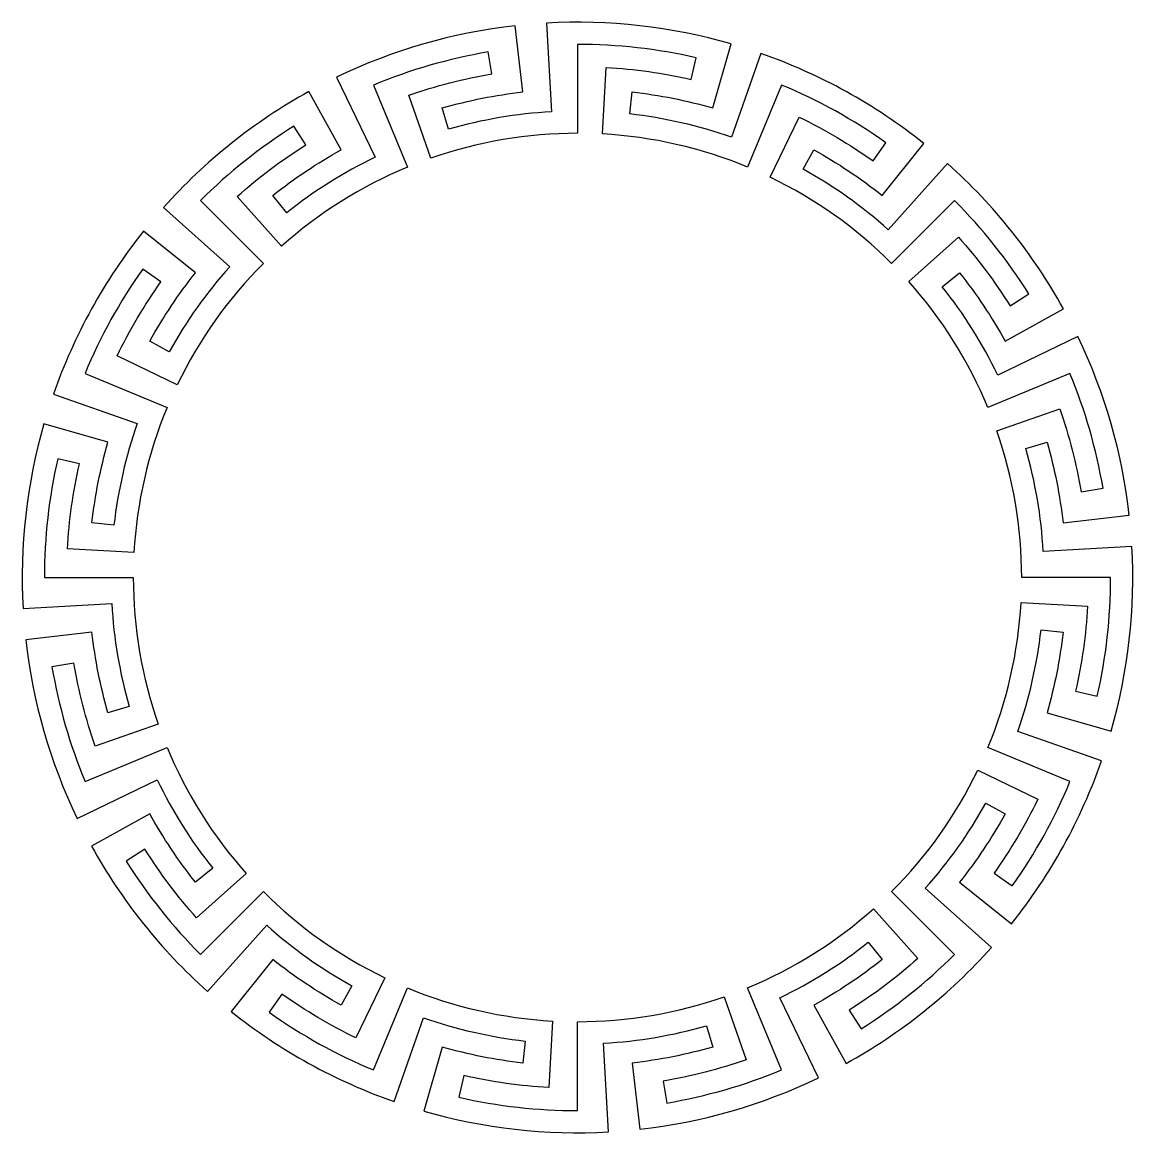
# Model space of a CAD drawing. Extents: x -6.2 to 6.3, y -6.2 to 6.2.
import ezdxf

# ---------------------------------------------------------------- set-up
doc = ezdxf.new("R2010")
doc.units = 0
doc.layers.add('DEFAULT', color=7, linetype='CONTINUOUS')

msp = doc.modelspace()

# ---------------------------------------------------------------- linework, layer by layer
at = {"layer": 'DEFAULT'}
for points in [[(-4.73, -2.278, 0.056159), (-4.105, -3.273), (-4.3, -3.429, -0.0421), (-4.814, -2.66), (-5.47, -3.023, 0.084349), (-4.165, -4.66), (-3.498, -3.915, 0.056159), (-2.54, -4.595), (-2.66, -4.814, -0.0421), (-3.429, -4.3), (-3.897, -4.886, 0.084349), (-2.064, -5.899), (-1.734, -4.955, 0.056159), (-0.588, -5.217), (-0.616, -5.465, -0.0421), (-1.523, -5.285), (-1.73, -6.006, 0.084349), (0.35, -6.24), (0.294, -5.242, 0.056159), (1.453, -5.045), (1.523, -5.285, -0.0421), (0.616, -5.465), (0.7, -6.211, 0.084349), (2.712, -5.631), (2.278, -4.73, 0.056159), (3.273, -4.105), (3.429, -4.3, -0.0421), (2.66, -4.814), (3.023, -5.47, 0.084349), (4.66, -4.165), (3.915, -3.498, 0.056159), (4.595, -2.54), (4.814, -2.66, -0.0421), (4.3, -3.429), (4.886, -3.897, 0.084349), (5.899, -2.064), (4.955, -1.734, 0.056159), (5.217, -0.588), (5.465, -0.616, -0.0421), (5.285, -1.523), (6.006, -1.73, 0.084349), (6.24, 0.35), (5.242, 0.294, 0.056159), (5.045, 1.453), (5.285, 1.523, -0.0421), (5.465, 0.616), (6.211, 0.7, 0.084349), (5.631, 2.712), (4.73, 2.278, 0.056159), (4.105, 3.273), (4.3, 3.429, -0.0421), (4.814, 2.66), (5.47, 3.023, 0.084349), (4.165, 4.66), (3.498, 3.915, 0.056159), (2.54, 4.595), (2.66, 4.814, -0.0421), (3.429, 4.3), (3.897, 4.886, 0.084349), (2.064, 5.899), (1.734, 4.955, 0.056159), (0.588, 5.217), (0.616, 5.465, -0.0421), (1.523, 5.285), (1.73, 6.006, 0.084349), (-0.35, 6.24), (-0.294, 5.242, 0.056159), (-1.453, 5.045), (-1.523, 5.285, -0.0421), (-0.616, 5.465), (-0.7, 6.211, 0.084349), (-2.712, 5.631), (-2.278, 4.73, 0.056159), (-3.273, 4.105), (-3.429, 4.3, -0.0421), (-2.66, 4.814), (-3.023, 5.47, 0.084349), (-4.66, 4.165), (-3.915, 3.498, 0.056159), (-4.595, 2.54), (-4.814, 2.66, -0.0421), (-4.3, 3.429), (-4.886, 3.897, 0.084349), (-5.899, 2.064), (-4.955, 1.734, 0.056159), (-5.217, 0.588), (-5.465, 0.616, -0.0421), (-5.285, 1.523), (-6.006, 1.73, 0.084349), (-6.24, -0.35), (-5.242, -0.294, 0.056159), (-5.045, -1.453), (-5.285, -1.523, -0.0421), (-5.465, -0.616), (-6.211, -0.7, 0.084349), (-5.631, -2.712), (-4.73, -2.278)], [(1.913, -4.619, 0.084349), (3.332, -3.728), (3.831, -4.287, -0.0421), (3.059, -4.869), (3.192, -5.08, 0.056159), (4.243, -4.243), (3.536, -3.536, 0.084349), (4.505, -2.169), (5.181, -2.495, -0.0421), (4.689, -3.327), (4.893, -3.472, 0.056159), (5.543, -2.296), (4.619, -1.913, 0.084349), (4.992, -0.28), (5.741, -0.322, -0.0421), (5.606, -1.279), (5.85, -1.335, 0.056159), (6, 0), (5, 0, 0.084349), (4.719, 1.651), (5.427, 1.899, -0.0421), (5.669, 0.963), (5.915, 1.005, 0.056159), (5.543, 2.296), (4.619, 1.913, 0.084349), (3.728, 3.332), (4.287, 3.831, -0.0421), (4.869, 3.059), (5.08, 3.192, 0.056159), (4.243, 4.243), (3.536, 3.536, 0.084349), (2.169, 4.505), (2.495, 5.181, -0.0421), (3.327, 4.689), (3.472, 4.893, 0.056159), (2.296, 5.543), (1.913, 4.619, 0.084349), (0.28, 4.992), (0.322, 5.741, -0.0421), (1.279, 5.606), (1.335, 5.85, 0.056159), (0, 6), (0, 5, 0.084349), (-1.651, 4.719), (-1.899, 5.427, -0.0421), (-0.963, 5.669), (-1.005, 5.915, 0.056159), (-2.296, 5.543), (-1.913, 4.619, 0.084349), (-3.332, 3.728), (-3.831, 4.287, -0.0421), (-3.059, 4.869), (-3.192, 5.08, 0.056159), (-4.243, 4.243), (-3.536, 3.536, 0.084349), (-4.505, 2.169), (-5.181, 2.495, -0.0421), (-4.689, 3.327), (-4.893, 3.472, 0.056159), (-5.543, 2.296), (-4.619, 1.913, 0.084349), (-4.992, 0.28), (-5.741, 0.322, -0.0421), (-5.606, 1.279), (-5.85, 1.335, 0.056159), (-6, 0), (-5, 0, 0.084349), (-4.719, -1.651), (-5.427, -1.899, -0.0421), (-5.669, -0.963), (-5.915, -1.005, 0.056159), (-5.543, -2.296), (-4.619, -1.913, 0.084349), (-3.728, -3.332), (-4.287, -3.831, -0.0421), (-4.869, -3.059), (-5.08, -3.192, 0.056159), (-4.243, -4.243), (-3.536, -3.536, 0.084349), (-2.169, -4.505), (-2.495, -5.181, -0.0421), (-3.327, -4.689), (-3.472, -4.893, 0.056159), (-2.296, -5.543), (-1.913, -4.619, 0.084349), (-0.28, -4.992), (-0.322, -5.741, -0.0421), (-1.279, -5.606), (-1.335, -5.85, 0.056159), (0, -6), (0, -5, 0.084349), (1.651, -4.719), (1.899, -5.427, -0.0421), (0.963, -5.669), (1.005, -5.915, 0.056159), (2.296, -5.543), (1.913, -4.619)]]:
    msp.add_lwpolyline(points, format="xyb", dxfattribs=at)

doc.saveas('drawing.dxf')
